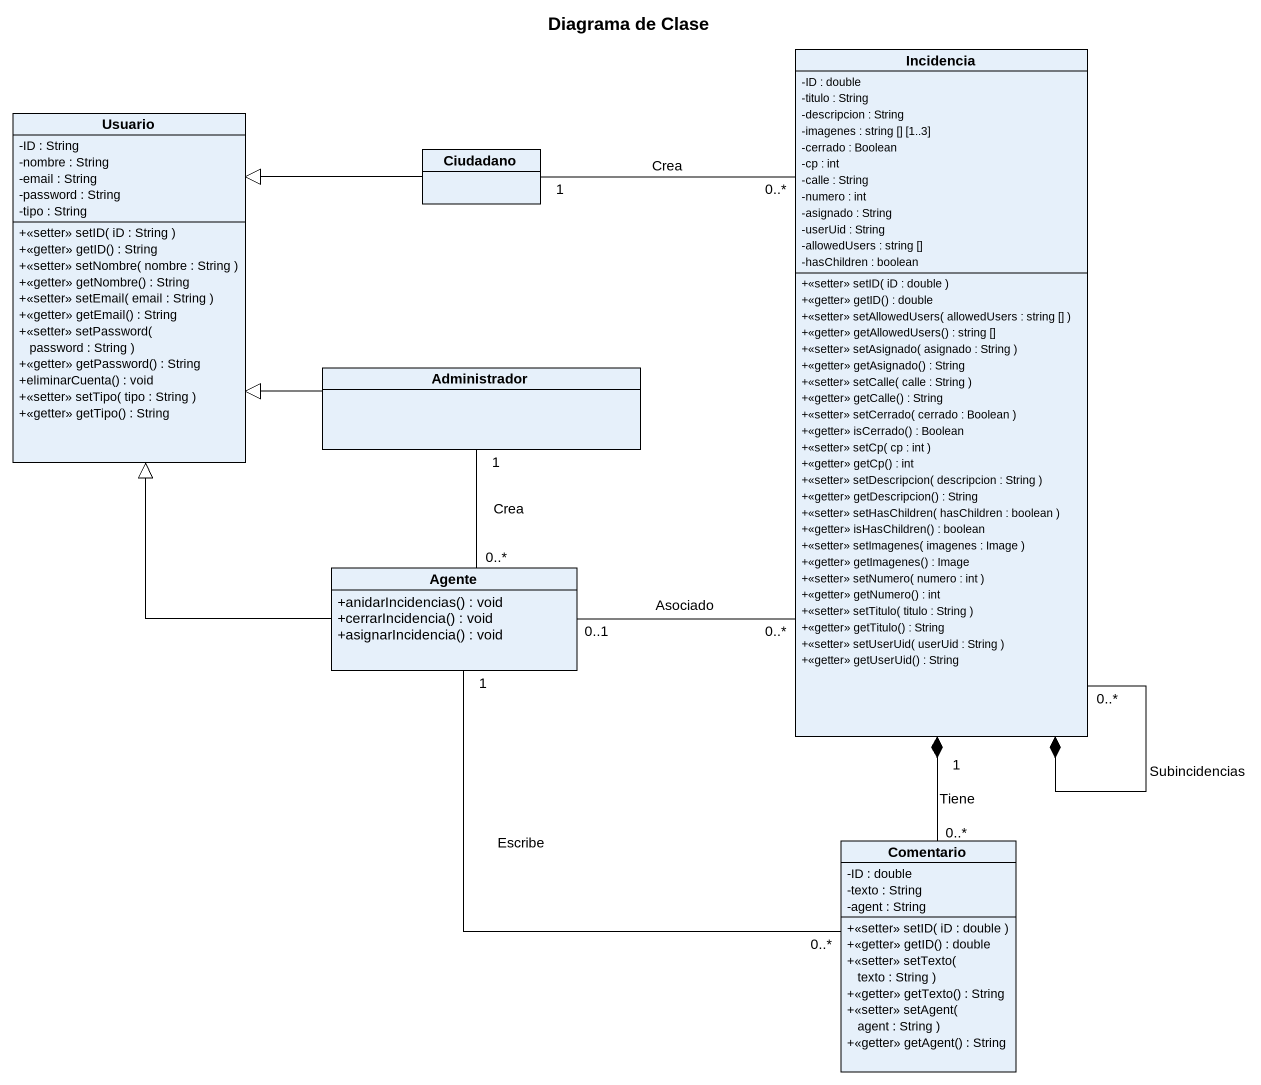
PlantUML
@startuml
title Diagrama de Clase
hide circle
hide empty members
skinparam classAttributeIconSize 0
class Incidencia {
  -ID : double
  -titulo : String
  -descripcion : String
  -imagenes : string [] [1..3]
  -cerrado : Boolean
  -cp : int
  -calle : String
  -numero : int
  -asignado : String
  -userUid : String
  -allowedUsers : string []
  -hasChildren : boolean
  +<<setter>> setID( iD : double )
  +<<getter>> getID() : double
  +<<setter>> setAllowedUsers( allowedUsers : string [] )
  +<<getter>> getAllowedUsers() : string []
  +<<setter>> setAsignado( asignado : String )
  +<<getter>> getAsignado() : String
  +<<setter>> setCalle( calle : String )
  +<<getter>> getCalle() : String
  +<<setter>> setCerrado( cerrado : Boolean )
  +<<getter>> isCerrado() : Boolean
  +<<setter>> setCp( cp : int )
  +<<getter>> getCp() : int
  +<<setter>> setDescripcion( descripcion : String )
  +<<getter>> getDescripcion() : String
  +<<setter>> setHasChildren( hasChildren : boolean )
  +<<getter>> isHasChildren() : boolean
  +<<setter>> setImagenes( imagenes : Image )
  +<<getter>> getImagenes() : Image
  +<<setter>> setNumero( numero : int )
  +<<getter>> getNumero() : int
  +<<setter>> setTitulo( titulo : String )
  +<<getter>> getTitulo() : String
  +<<setter>> setUserUid( userUid : String )
  +<<getter>> getUserUid() : String
}
class Usuario {
  -ID : String
  -nombre : String
  -email : String
  -password : String
  -tipo : String
  +<<setter>> setID( iD : String )
  +<<getter>> getID() : String
  +<<setter>> setNombre( nombre : String )
  +<<getter>> getNombre() : String
  +<<setter>> setEmail( email : String )
  +<<getter>> getEmail() : String
  +<<setter>> setPassword( password : String )
  +<<getter>> getPassword() : String
  +eliminarCuenta() : void
  +<<setter>> setTipo( tipo : String )
  +<<getter>> getTipo() : String
}
class Ciudadano
class Administrador
class Agente {
  +anidarIncidencias() : void
  +cerrarIncidencia() : void
  +asignarIncidencia() : void
}
class Comentario {
  -ID : double
  -texto : String
  -agent : String
  +<<setter>> setID( iD : double )
  +<<getter>> getID() : double
  +<<setter>> setTexto( texto : String )
  +<<getter>> getTexto() : String
  +<<setter>> setAgent( agent : String )
  +<<getter>> getAgent() : String
}
Incidencia *-- "0..*" Incidencia : Subincidencias
Incidencia "1" *-- "0..*" Comentario : Tiene
Ciudadano "1" -right- "0..*" Incidencia : Crea
Ciudadano -left-|> Usuario
Administrador -left-|> Usuario
Agente "0..1" -right- "0..*" Incidencia : Asociado
Agente -up-|> Usuario
Agente "0..*" -up- "1" Administrador : Crea
Comentario "0..*" -up- "1" Agente : Escribe
@enduml
